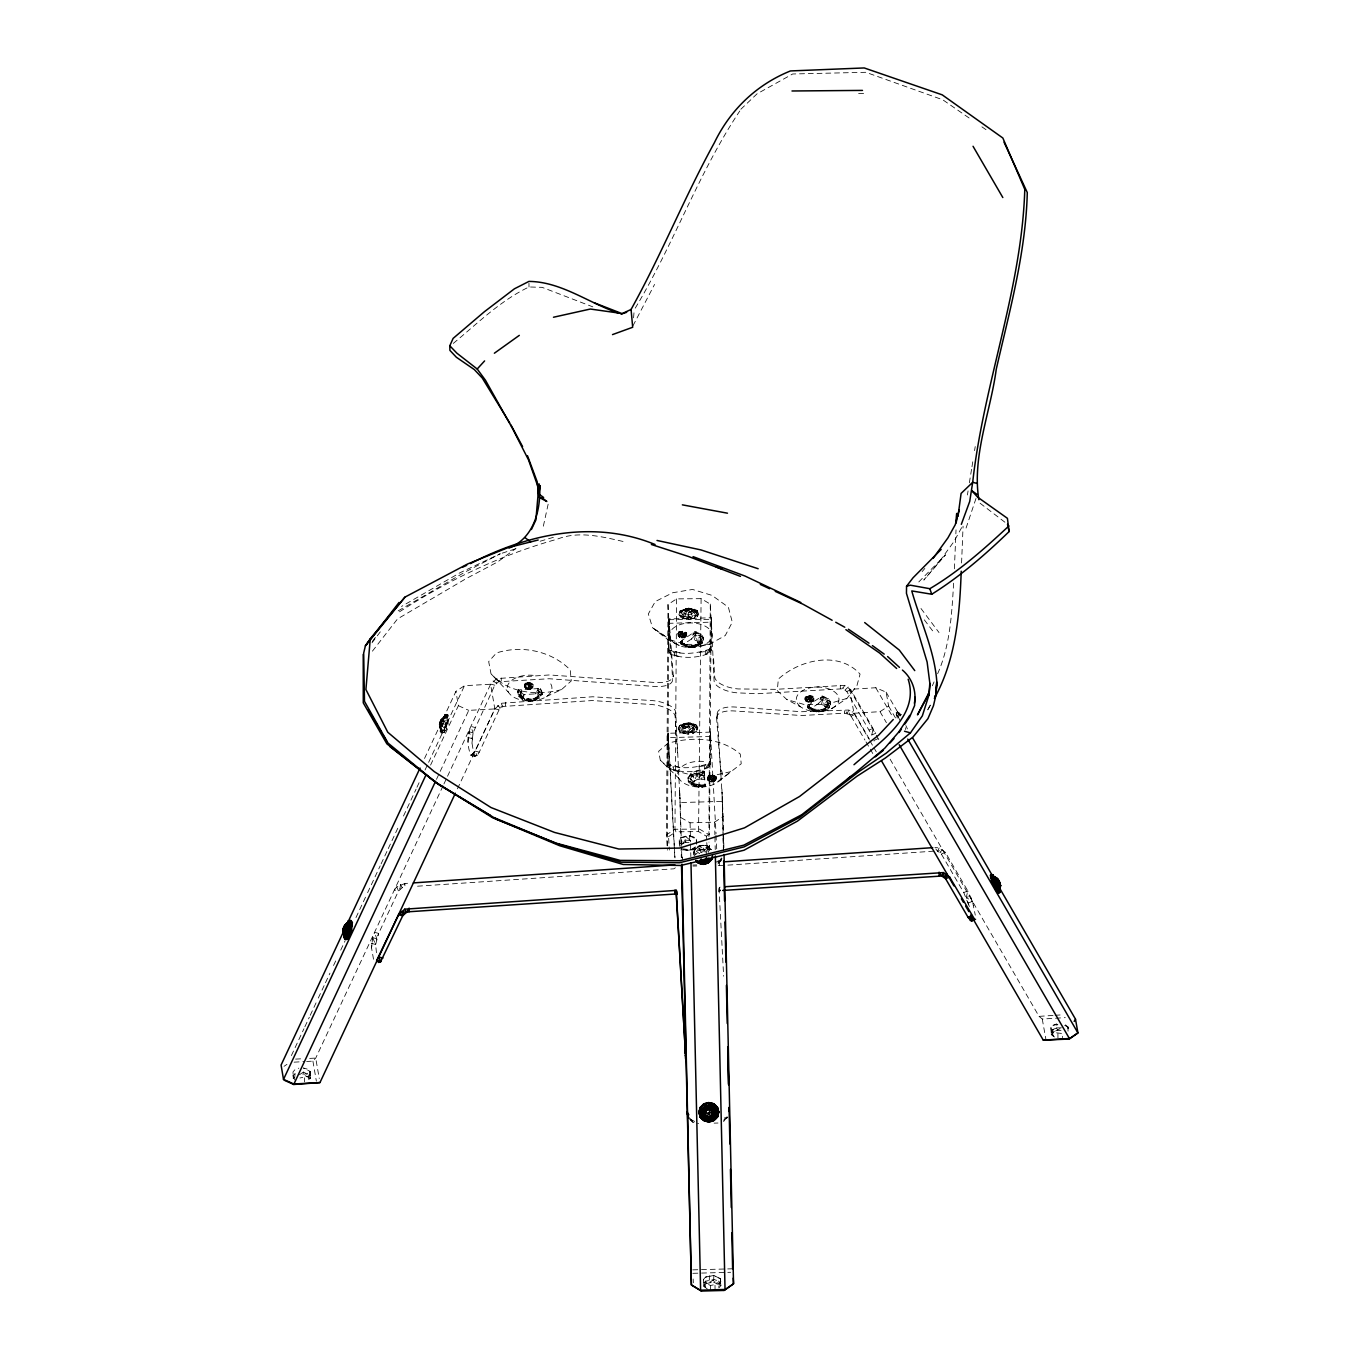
<?xml version="1.0" encoding="UTF-8"?>
<svg xmlns="http://www.w3.org/2000/svg" width="1359" height="1359" viewBox="0 0 1359 1359"><rect width="100%" height="100%" fill="white"/><g stroke="black" fill="none" stroke-linecap="round" stroke-linejoin="round"><path stroke-width="0.75" stroke-dasharray="5 3.75" d="M527.988 699.07L527.988 700.683L534.325 700.259L539.489 698.016L542.105 694.585L541.46 689.251L540.44 688.418L518.526 689.913L518.442 696.199L522.179 699.206L527.988 700.683L537.552 697.116L539.642 694.381L537.654 688.707L541.46 690.865L542.105 692.971L539.489 696.403L534.325 698.645L527.988 699.07L534.325 700.259L537.552 697.116L539.489 698.016L539.642 694.381L542.105 694.585L541.46 689.251L537.654 690.219L534.936 693.871L524.166 694.602L518.526 691.51L518.526 689.913L524.166 694.602L523.215 698.56L528.855 701.21L535.684 699.647L539.642 694.381L535.684 699.647L528.855 701.21L523.215 698.56L517.796 692.478L518.526 689.913M682.218 641.703L680.366 641.329L685.683 646.442L697.982 644.404L702.212 641.584L703.503 639.511L701.482 634.33L696.725 633.43L693.124 634.466L693.124 632.954L696.725 633.43L703.503 637.898L702.212 643.198L699.97 642.535L695.213 646.969L687.926 647.224L682.218 641.703L680.349 642.926L684.087 643.911L691.272 639.138L693.124 634.466L699.392 636.759L700.989 639.596C699.698 648.872 685.412 650.587 682.218 641.703L682.218 640.191L694.993 631.612L701.482 634.33L703.503 637.898L702.212 643.198C696.369 648.294 687.178 648.277 680.927 643.928L680.366 641.329L682.218 640.191M704.675 779.658L702.314 773.9L691.085 773.033L691.085 774.63L692.92 775.632L693.039 782.054L690.525 778.282L688.283 781.697L690.695 781.255L693.158 784.262L698.475 787.15L705.015 786.012L704.455 772.931L702.875 770.842L704.54 774.579L697.235 774.035L692.92 775.632L690.525 778.282L691.646 784.856L697.252 786.572L703.622 786.402L703.622 784.789L691.646 784.856L688.283 781.697L688.079 777.96L691.085 773.033L696.504 771.012L704.438 771.317L704.675 779.658L698.033 778.877L693.039 782.054L693.158 784.262L695.145 786.131L702.246 787.048L705.015 786.012L705.066 782.682L705.151 785.842L691.646 783.243L688.283 781.697L688.079 776.346L696.504 772.625L704.54 773.067M809.386 706.119L807.535 705.763L812.852 710.859L825.151 708.82L829.381 706.017L830.672 703.928L828.667 698.747L823.894 697.863L820.292 698.883L820.292 697.371L823.894 697.863L830.672 702.331L829.381 707.614L827.138 706.969L822.382 711.386L815.111 711.64L809.386 706.119L807.535 707.359L811.255 708.345L818.458 703.571L820.292 698.883L826.561 701.176L828.158 704.03C826.867 713.305 812.58 715.004 809.386 706.119L809.386 704.608L822.161 696.046L828.667 698.747L830.672 702.331L829.381 707.614C823.554 712.711 814.347 712.711 808.095 708.362L807.535 705.763L809.386 704.608M667.388 845.893L668.832 619.704L667.999 604.5L676.578 598.894L701.108 598.656L710.298 604.092L711.131 619.313L709.466 834.936M679.789 795.898L679.636 790.292M684.24 637.524L685.497 636.386L684.885 631.612L678.617 632.224L684.24 637.524L679.806 637.32L678.617 632.224L682.694 631.171L682.575 634.5L677.903 635.112L678.617 632.224L682.694 631.171L686.414 632.581L686.754 635.519L684.953 637.235L686.414 632.581L678.617 632.224L678.328 636.369L682.082 637.983L685.989 636.708L686.839 633.855L678.617 632.224L678.328 636.369L680.519 637.677L684.24 637.524L684.273 635.893L678.617 632.224L677.903 635.112L680.519 637.677L685.989 636.708L679.772 635.672L677.835 633.43L678.328 636.369L686.754 635.519L684.851 633.311L680.417 633.107L678.668 633.923L679.449 636.98M721.935 789.137L723.039 836.108M806.634 701.414L805.853 698.356L807.569 695.825L807.603 697.541L809.76 698.917L809.862 695.587L805.021 697.863L805.496 700.785L807.705 702.093L813.158 701.142L813.582 697.014L809.862 695.587L805.802 696.657L805.089 699.545L809.149 702.178L811.408 701.957L811.442 700.31L805.802 696.657L805.496 700.785L810.864 702.246L813.158 701.142L814.007 698.271L805.802 696.657L805.089 699.545L811.306 699.222L812.121 701.652L813.158 701.142L806.957 700.106L805.021 697.863L805.496 700.785L812.665 700.802L813.922 699.953L813.582 697.014L805.802 696.657L806.991 701.754L809.251 702.399L811.408 701.957L805.802 696.657L812.07 696.029L812.376 699.919L814.007 698.271M667.999 604.5L666.454 834.834L667.354 850.122M710.502 732.348L710.315 764.488L708.769 767.41C696.98 772.642 681.555 773.169 669.545 768.481L668.033 765.644L668.101 733.282L710.4 732.127L716.04 833.696M677.462 752.835L675.117 716.448A21.166 9.02 9.3 0 0 651.522 704.523L592.354 700.548L502.83 706.459L499.059 709.84L479.251 752.173L477.026 755.723L475.072 756.538L473.934 754.381L471.981 743.084L473.068 732.841L494.795 685.174L498.566 681.776L549.155 678.736L654.358 686.431A21.166 9.02 9.3 0 0 672.603 679.551L673.266 675.61L668.951 618.94L669.087 623.305L711.386 622.15L711.335 618.005L711.521 623.424L711.25 617.784L711.165 650.146L709.602 653.067C697.83 658.3 682.405 658.826 670.395 654.138L668.866 651.301L668.951 618.94L711.25 617.784L714.087 681.012A21.166 9.02 9.3 0 0 737.58 692.886L758.186 693.685L842.971 688.775L846.793 691.493L871.748 735.015L875.74 733.282L850.785 689.76L844.568 685.344L775.7 689.336L738.226 688.945A21.166 9.02 9.3 0 1 714.732 677.071L713.543 657.926M676.578 598.894L674.964 829.262L675.95 831.81L698.543 831.589L706.425 836.261L707.156 849.681L709.347 849.732L709.398 843.378M701.108 598.656L698.543 831.589M710.298 604.092L708.871 840.168M540.423 690.015L540.44 688.418M527.428 687.348L533.068 685.802L527.751 682.49L527.751 689.217L532.949 687.45L533.153 684.494L527.751 682.49L524.438 684.138L525.457 688.266L530.842 688.894L531.828 686.873L527.751 682.49L524.438 684.138L525.457 688.266L529.704 689.081L527.751 682.49L524.353 685.446L527.411 688.979L524.387 687.11L525.678 683.067L526.511 686.21L530.842 688.894L532.949 687.45L533.153 684.494L527.751 682.49L524.472 685.819L525.457 688.266L527.751 682.49L532.065 683.322L530.842 688.894L529.381 689.285L525.44 686.618M527.751 682.49L527.971 685.802L531.777 687.212L530.842 688.894M669.223 624.579L669.172 620.995L672.603 679.551M710.587 736.629L710.621 734.2L710.672 737.767L710.4 732.127M715.598 779.047L713.815 779.845L713.747 781.493L711.487 781.663L716.414 777.841L707.818 778.537L707.869 780.185L711.504 780.032L711.572 781.884L715.514 780.695L716.023 776.567L712.337 775.055L708.243 776.04L707.478 778.928L710.027 781.544L715.514 780.695L716.414 777.841L714.528 775.547L713.696 778.724L708.702 779.93L711.572 781.884L709.33 781.187L707.427 777.246L716.414 777.841L715.514 780.695L713.696 778.724L715.921 778.248L716.023 776.567L716.312 779.522L713.186 781.765L709.33 781.187L716.414 777.841L712.337 775.055L712.15 778.384L716.312 779.522L714.528 775.547M693.124 634.466L694.976 633.226L694.993 631.612M820.292 698.883L822.144 697.643L822.161 696.046M898.367 715.123L898.384 713.628L900.83 714.392L898.384 713.628L900.813 715.564M905.672 729.63L905.706 727.761M697.269 610.497L697.201 616.799L693.566 618.651L683.747 618.821L680.196 617.071L678.939 614.625L680.264 610.769L688.826 608.169L697.269 610.497L698.577 614.302L697.201 616.799L698.526 612.943L693.566 618.651L693.532 617.292L697.167 615.44L683.747 618.821L683.713 617.445L678.939 614.625L680.264 610.769L688.826 608.169L697.269 610.497L698.577 614.302M674.811 857.223L668.101 733.282L668.033 765.644M961.577 563.017L963.072 526.188M954.392 568.809L956.023 529.857M953.61 583.181C951.81 613.775 950.145 645.831 937.455 674.166M633.583 317.819L634.194 309.903M691.782 645.712L691.629 647.665L699.97 642.535L697.982 646.018L685.683 644.829L680.927 642.314L680.927 643.928L686.805 645.117L687.926 647.224L691.782 645.712L691.935 647.19L696.589 644.778L697.982 646.018L697.982 644.404L702.212 643.198L700.989 639.596L703.503 639.511L699.392 636.759L697.286 641.006L698.475 643.13L697.711 645.304L700.989 639.596L695.213 646.969L696.589 644.778M823.775 709.194L822.382 711.386L828.158 704.03L824.896 709.721L825.66 707.546L824.471 705.44L826.561 701.176L830.672 703.928L828.158 704.03L829.381 707.614L825.151 708.82L825.151 710.434L823.775 709.194L819.103 711.623L818.95 710.145L815.111 711.64L813.99 709.534L810.185 707.546L808.095 708.362L808.095 706.748L812.852 709.245L819.103 710.01L818.798 712.099L827.138 706.969L825.151 710.434L808.095 708.362L807.535 705.763M681.012 845.689L681.335 841.578L685.14 840.1L692.444 840.711M719.047 891.623L719.438 887.393L720.491 887.036L720.542 890.621L719.047 891.623L719.438 887.393L720.542 890.621M722.359 801.181L722.241 796.68M702.314 773.9L698.033 778.877L696.504 771.012L702.875 772.439L701.805 778.775L694.823 780.083L693.158 784.262L690.525 778.282L688.079 777.96L688.283 780.1L691.646 783.243L691.646 784.856L693.362 783.769L698.475 787.15L697.83 785.145L703.622 786.402L705.134 784.228L702.909 785.009L702.246 787.048L697.83 785.145L697.252 786.572L690.695 781.255L695.145 786.131L693.362 783.769M373.504 959.233L371.551 947.919L372.638 937.676L374.574 932.342L378.651 933.395L398.459 891.079L402.23 887.682L404.914 887.053L404.88 883.486L409.11 883.197M475.072 756.538L470.978 755.468C467.054 746.448 467.088 735.542 470.91 726.419L475.004 727.49M471.981 743.084L473.068 732.841L470.91 726.419M303.04 1074.612L303.414 1072.081L310.073 1075.445L310.362 1078.078L308.34 1080.456L308.374 1077.313L303.04 1074.612L307.525 1073.253L306.336 1075.547L310.073 1075.445L310.022 1071.351L307.474 1069.142L303.363 1067.987L310.022 1071.351L310.362 1078.078L308.612 1079.42M705.508 1277.103L713.883 1275.455L713.543 1282.098L706.833 1283.423L705.219 1285.308L705.457 1287.432L703.826 1286.209L703.486 1279.482L705.508 1277.103L713.883 1275.455L720.525 1278.819L720.882 1285.563L718.86 1287.924L718.877 1284.799L713.543 1282.098L718.028 1280.722L720.576 1282.93L720.882 1285.563L719.115 1286.905M967.421 494.965L968.067 490.939M969.358 482.87L971.634 468.753M971.974 466.732L973.265 458.679M974.573 450.61L975.218 446.567M721.017 774.851L716.567 717.875L717.212 713.934A21.166 9.02 9.3 0 1 735.474 707.054L801.674 711.725L848.831 710.027L855.049 714.443L871.051 741.963M709.33 781.187L707.869 780.185L708.973 780.83L710.027 775.242L716.414 777.841L709.313 779.556M293.272 1074.629L293.323 1078.74L292.983 1071.996L295.005 1069.618L298.81 1068.157M679.279 839.845L679.313 843.956L681.335 841.578L682.626 843.786L689.709 839.93L689.676 835.836L681.301 837.484L679.279 839.845L679.619 846.589M439.28 724.5L441.097 719.387L445.82 716.193L445.905 724.568L441.743 731.278C437.156 726.606 439.467 717.858 445.82 716.193L442.541 717.807L439.653 722.512L441.658 722.903L444.478 716.788L440.316 720.644L441.743 731.278L439.28 724.5L442.949 719.234L441.335 719.743L439.772 728.067L441.658 722.903L439.28 726.063L440.945 729.851L440.911 726.793L439.28 724.5L441.777 719.081L443.595 717.348L446.601 717.62L441.097 719.387L443.595 717.348L446.635 720.678L442.202 721.374L440.384 729.188L442.626 726.793L444.206 718.469L447.757 714.63L448.759 716.414L447.875 725.145L446.228 729.732L442.643 733.571L440.18 731.414L441.063 722.682L444.614 715.004L447.757 714.63L444.614 715.004L441.063 722.682L440.18 731.414L444.308 732.824L447.332 719.879L446.296 714.239L448.759 716.414L444.614 715.004L446.075 715.378L442.711 718.079L444.172 718.469L440.146 727.558L441.607 727.931L441.182 733.197L444.767 729.358L446.228 729.732L447.298 716.04L448.793 720.27L447.332 719.879L447.875 725.145L446.415 724.755L442.643 733.571L440.18 731.414L442.524 723.056L441.063 722.682L444.172 718.469L442.185 719.811L442.202 721.374L443.663 723.922L445.905 724.568L444.24 720.865L441.777 719.081L440.316 720.644M371.551 947.919L372.638 937.676L376.732 938.746L378.651 933.395L375.628 944.454L376.63 954.63M371.534 943.384L375.628 944.454L376.732 938.746L374.574 932.342M467.904 742.014L468.974 731.771L473.068 732.841M711.012 646.323L709.602 653.067L709.466 649.245L711.012 646.323L711.165 650.146L705.406 655.276L705.253 651.471L709.466 649.245L705.406 655.276M710.179 760.683L708.769 767.41L708.617 763.588L710.179 760.683L710.315 764.488L704.557 769.619L704.404 765.813L708.617 763.588L704.557 769.619M543.345 526.188L548.577 502.235M871.748 735.015L873.208 728.305L869.216 730.021M695.604 634.772L694.466 639.528L698.475 643.13L699.392 636.759L701.482 635.944L695.604 634.772L691.272 639.138L697.286 641.006L695.604 634.772L696.725 631.833L694.976 633.226M822.773 699.189L821.634 703.945L825.66 707.546L826.561 701.176L828.667 700.361L822.773 699.189L818.458 703.571L824.471 705.44L822.773 699.189L823.894 696.25L822.144 697.643M976 498.43L965.536 529.636M682.167 848.78L690.848 849.783L694.653 848.305L696.674 845.927L690.253 850.36L683.288 849.562M693.328 854.981L694.551 849.817L698.101 846.283L703.011 844.924L707.92 846.113L711.589 849.936L703.045 845.298L698.101 846.283L694.585 850.207L693.294 854.607L694.551 849.817L698.152 846.657L703.045 845.298L707.971 846.504L711.589 849.936C707.58 843.124 699.97 844.618 694.585 850.207L694.67 857.835M539.132 691.408L534.936 693.871L536.839 695.4L535.684 699.647L537.552 697.116L532.609 700.955L533.441 698.883L528.855 701.21L528.396 699.222L525.423 700.344L523.759 698.05L518.442 696.199L517.796 690.865L518.442 694.585L522.179 699.206L533.441 698.883L534.325 700.259L534.325 698.645L539.489 698.016L539.489 696.403L542.105 694.585L539.132 691.408L537.23 697.609L536.839 695.4L539.132 691.408L541.46 690.865L537.654 690.219M812.665 700.802L813.514 698.696L812.019 697.745L811.306 699.222L812.665 700.802L811.408 701.957M932.359 685.768L934.058 681.895M424.535 758.458L455.911 691.391L464.506 685.683L490.582 684.24L494.829 708.922L456.267 791.329M291.387 1055.569L303.94 1028.746M304.841 1026.826L309.325 1017.245M310.226 1015.326L317.394 1000.003M318.295 998.084L324.58 984.663M325.481 982.744L329.965 973.163M333.55 965.502L336.234 959.743M340.718 950.162L345.203 940.581M355.973 917.58L366.726 894.579M367.626 892.676L380.18 865.836M381.081 863.916L387.366 850.496M388.266 848.594L399.019 825.592M403.504 816.012L416.075 789.171M416.958 787.252L419.659 781.51M425.044 770.009L427.728 764.268M428.629 762.348L464.506 685.683M430.582 765.1L458.391 705.695L455.911 691.391M436.477 779.336L468.77 710.366L494.829 708.922M443.051 785.859L315.73 1058.083L312.91 1061.124L306.641 1061.481M443.951 783.939L446.635 778.18M447.536 776.261L490.701 684.104L496.833 678.6L549.461 674.947L655.004 682.49A21.166 9.02 9.3 0 0 673.266 675.61M470.978 755.468L475.174 751.102L477.026 755.723L470.978 755.468L475.174 751.102L494.965 708.786L501.08 703.283L592.643 696.776L652.167 700.581A21.166 9.02 9.3 0 1 675.763 712.507L679.687 793.86M844.568 685.344L842.971 688.775L840.287 684.953L840.338 688.537M939.137 847.914L937.523 851.329L941.345 854.047L963.769 892.591L969.68 907.455L966.3 897.569L967.761 890.875L945.337 852.331L939.137 847.914L934.856 847.523M688.741 608.39L683.39 610.004L686.686 608.594L690.593 612.009L688.605 614.557L683.322 613.096L682.524 611.567L685.666 608.849L688.809 609.206L688.673 608.288L694.024 609.834L694.806 611.363L693.956 612.926L684.732 616.595L688.622 617.071L695.451 614.998L696.538 613.011L692.631 610.242L690.593 612.009L686.601 612.077L684.732 616.595L680.893 613.266C683.73 606.25 692.478 608.39 697.32 611.873L693.719 608.747L693.769 610.123L683.9 608.917L683.951 610.276L680.264 610.769L680.196 617.071L693.532 617.292L688.639 619.398L688.605 618.039L680.163 615.712L678.905 613.266L684.885 609.8L692.699 609.681L686.686 608.594L683.39 610.004L680.893 613.266L690.593 612.009L692.631 610.242L690.678 608.526L686.601 612.077L681.997 611.278M691.935 724.993L695.842 727.778L691.425 724.007L694.109 726.131L694.738 729.749L691.374 726.012L690.984 728.849L687.926 731.822L687.892 727.065L681.199 729.97L685.972 723.345L689.896 726.759L687.909 729.307L682.626 727.846L682.694 724.772L691.935 724.993L693.26 727.677L691.85 731.244L689.896 726.759L685.904 726.827L684.036 731.363L680.196 728.016C682.592 721.748 693.396 721.408 695.842 727.778L691.85 731.244L684.036 731.363L693.26 727.677L693.328 724.602L689.981 723.294L684.97 723.6L680.196 728.016L689.896 726.759L691.935 724.993L689.981 723.294L685.904 726.827L681.301 726.046M632.988 325.752L654.562 284.422M927.585 709.891L931.323 702.943M961.628 527.632L953.967 541.545L939.052 562.116L923.814 580.072L945.541 554.812L918.038 582.705M531.828 686.873L532.949 687.45L531.709 688.13L533.034 686.176L530.027 684.29L525.695 684.766L527.971 685.802L525.576 687.875L527.751 689.217M718.928 862.269L721.697 857.376M928.112 709.415L931.238 703.928M635.231 308.153C673.724 244.467 698.271 173.069 739.789 110.996M682.626 843.786L685.14 840.1L685.106 836.006L689.709 839.93L689.336 842.478L685.683 842.614L685.14 840.1M709.313 1275.642L709.347 1279.736L706.833 1283.423L705.542 1281.197L713.917 1279.566L718.028 1280.722L716.839 1283.032L720.576 1282.93L720.525 1278.819L713.883 1275.455M1061.379 1027.795L1056.809 1027.965L1052.681 1033.553L1052.936 1035.66L1051.288 1034.437L1050.949 1027.71L1052.97 1025.332L1056.775 1023.871L1057.353 1030.462L1061.005 1030.326M675.389 867.789L673.894 868.809L415.514 886.34M372.4 641.363L376.12 636.352M372.009 642.807L382.049 629.54M521.329 691.34L520.276 692.699L520.803 695.655L523.215 698.56L520.276 692.699L517.796 692.478L521.329 691.34L521.329 689.811M524.166 694.602L522.824 696.352L518.442 696.199L518.442 694.585L527.988 700.683L528.396 699.222L522.179 697.592L522.179 699.206L523.759 698.05M719.013 862.591L722.003 858.65L715.463 862.54M726.691 1117.438L723.701 1121.379L727.795 1117.183L722.903 1120.105M372.417 651.165L397.524 618.923L466.12 578.628L497.717 561.896L515.978 548.407M831.47 708.735L846.912 698.424L856.9 685.802L860.06 674.115C838.622 650.417 799.704 659.608 778.35 679.075L777.28 690.678L786.878 699.562L801.385 707.343A21.336 12.316 0 0 0 837.739 703.486A21.336 12.316 0 0 0 813.769 687.246A21.336 12.316 0 0 0 801.385 707.343M689.981 723.294L692.003 724.432L684.97 723.6L678.209 728.016L679.5 731.822L687.943 734.149L692.869 733.418L696.504 731.55L697.88 729.07L696.572 725.264C694.993 724.415 688.113 721.034 688.113 723.973L696.623 726.623L697.88 729.07L696.572 725.264L688.13 722.937L683.203 723.668L679.568 725.536L678.209 728.016L679.5 731.822L692.835 732.059L696.471 730.191L697.83 727.711L696.504 731.55L696.572 725.264L696.623 726.623L693.022 723.515L693.073 724.874L683.203 723.668L683.254 725.027L679.568 725.536L679.466 730.462L683.016 732.212L683.05 733.571L696.471 730.191L692.869 733.418L692.835 732.059L687.943 734.149L687.909 732.79L678.243 729.375L679.568 725.536L688.13 722.937L693.073 724.874M310.328 1073.984L308.306 1076.345L299.931 1077.993M680.366 641.329L680.927 643.928L683.016 643.13L686.805 645.117L685.683 646.442L685.683 644.829L691.935 647.19L691.935 645.593M693.294 849.171L694.908 847.286M720.831 1281.452L718.809 1283.83L710.434 1285.478L703.775 1282.115L703.486 1279.482M922.132 571.595L924.85 568.436M707.818 778.537L708.973 780.83M310.073 1075.445L308.374 1077.313L310.362 1078.078L310.022 1071.351M720.576 1282.93L718.877 1284.799L720.882 1285.563L720.525 1278.819M717.909 862.846L722.003 858.65M718.011 863.899L722.122 859.72M723.583 1120.309L727.694 1116.13L724.415 1118.066M706.663 853.622L706.204 850.071L703.062 847.235L705.185 852.229L706.986 848.186L708.481 852.229L703.13 849.324L700.072 850.173L695.332 854.947L696.335 851.142L699.172 848.305L703.062 847.235L706.986 848.186L709.874 850.921M707.427 777.246L709.262 779.081L710.536 778.503L712.303 776.77L710.027 775.242M690.848 849.783L686.584 850.496L683.645 849.358M740.859 109.247L757.031 93.839L792.688 73.981L865.819 72.299L942.806 99.802L971.719 119.796M684.953 637.235L686.754 635.519L678.617 632.224M812.121 701.652L813.922 699.953L805.802 696.657M845.23 689.811L848.254 687.025M716.567 717.875A21.166 9.02 9.3 0 1 734.828 710.995L801.368 715.514L844.602 713.22L849.494 714.494L852.518 711.708M546.403 696.572L561.556 689.574L571.256 680.927L570.236 669.885C551.448 650.91 521.669 644.795 496.494 652.949L488.679 661.578L490.99 673.724L508.436 692.224M453.294 343.402C477.468 323.391 500.469 300.611 529.008 286.97L542.122 287.344L592.796 306.845M686.839 633.855L685.191 635.485L684.138 634.806L682.677 632.886L684.885 631.612M533.034 686.176L531.777 687.212L529.619 685.87L524.387 687.11M682.694 631.171L680.417 633.107L680.961 634.653L684.138 634.806L685.497 636.386M809.862 695.587L805.853 698.356L811.306 699.222L809.862 697.303L807.603 697.541L808.129 699.087L806.329 700.514M706.425 836.261L708.6 834.426L699.375 829.075L674.964 829.262L666.454 834.834L668.577 836.634L669.308 850.038M679.16 636.097L680.961 634.653L678.668 633.923L680.4 631.391L680.417 633.107L684.138 634.806L686.414 632.581M284.031 1066.322L286.97 1064.352M299.388 1074.765L303.414 1072.081M680.893 817.574L690.083 822.807L714.613 822.144L723.192 816.436L722.359 801.402L680.061 802.54L681.606 849.307M1060.037 1028.678L1054.312 1031.651L1053.004 1029.426L1056.809 1027.965M713.917 1279.566L709.891 1282.233L709.347 1279.736M668.577 836.634L675.95 831.81M853.945 713.271L880.02 711.657L888.616 706.051L886.136 692.173L875.757 687.739L849.698 689.353L853.945 713.271L868.843 738.99M398.187 610.87L464.574 572.326L500.248 553.776L460.157 572.666L401.517 606.454M399.512 611.805C448.453 580.055 501.063 554.846 557.275 539.149C579.376 530.469 602.818 536.941 624.953 541.884M809.862 697.303L812.07 696.029M700.531 646.204L709.517 644.285L725.264 635.536L732.297 622.218L728.39 607.218L711.997 595.378L692.546 589.449L672.756 592.728L655.242 601.561L648.328 613.945L652.558 627.739L666.827 638.883L679.211 645.593A21.336 12.316 0 0 0 712.099 635.859A21.336 12.316 0 0 0 681.029 624.291A21.336 12.316 0 0 0 679.211 645.593L652.558 627.739L671.788 640.87M712.15 778.384L714.46 777.246L715.921 778.248L714.46 781.187L709.262 779.081M532.065 683.322L529.619 685.87L527.734 684.206L530.078 682.592L531.012 686.38L533.153 684.494M812.019 697.745L813.582 697.014M684.273 635.893L686.057 635.061M811.442 700.31L813.226 699.477M712.303 776.77L707.478 778.928L708.702 779.93L708.243 776.04L716.414 777.841M899.913 720.406L896.176 712.422L898.707 712.32L899.182 715.7L897.603 711.793L898.639 717.433L897.212 718.062L896.176 712.422L898.707 712.32L900.609 715.072M846.793 691.493L850.785 689.76M849.494 714.494L851.057 716.176L855.049 714.443L849.494 714.494L848.831 710.027L847.235 713.458L844.551 709.636L844.602 713.22M877.897 738.718L873.905 740.451L874.703 743.407M941.345 854.047L945.337 852.331L939.799 852.365L942.806 849.596L937.523 851.329L935.739 848.797M963.769 892.591L967.761 890.875L972.449 901.289L975.286 915.151M968.457 903.005L972.449 901.289L966.3 897.569L970.292 895.853L973.673 905.723M686.805 645.117L685.106 645.746L684.087 643.911M684.494 724.109L682.694 724.772L688.113 723.973L684.97 723.6M529.381 689.285L531.743 688.52L529.755 687.45M502.184 553.164L516.216 548.611M669.053 624.189L668.917 620.367L668.73 647.479L670.242 650.315C682.371 655.548 697.218 653.322 709.466 649.245M679.449 771.08L669.545 768.481L667.881 761.821L669.392 764.658C681.522 769.907 696.386 767.665 708.617 763.588M540.152 541.222L556.035 536.55M846.912 698.424L827.019 704.251L804.766 704.658L786.878 699.562M703.622 784.789L697.252 786.572L697.252 784.958M701.193 852.28L703.181 851.736L703.13 849.324L699.172 848.305L701.193 852.28L697.846 852.399L696.335 851.142L700.072 850.173L703.181 851.736M561.556 689.574C537.79 696.029 507.926 693.26 490.99 673.724M681.301 837.484L689.676 835.836L693.769 837.008L696.318 839.199L696.623 841.833M1052.97 1025.332L1061.345 1023.684M699.511 652.388L705.253 651.471M698.679 766.731L704.404 765.813M683.951 610.276L688.877 609.528L688.826 608.169L693.769 610.123M683.254 725.027L688.164 724.296L688.13 722.937M711.504 780.032L713.815 779.845M718.198 865.462L725.757 865.292M727.863 865.139L934.89 851.091M890.111 759.154L1039.04 1016.362L1053.106 1015.428M1055.111 1015.309L1063.146 1014.765M1039.04 1016.362L1042.268 1019.046L1065.269 1017.636M294.105 1062.16L304.552 1061.583M295.616 1059.103L301.647 1058.797M309.699 1058.389L315.73 1058.083L319.246 1078.502M1050.949 1027.71L1051.254 1030.343L1053.803 1032.534L1062.483 1033.536L1062.517 1037.63M710.536 736.493L668.237 737.648L668.067 734.709L668.22 738.532M692.835 865.02L696.708 864.919M692.954 866.074L696.827 865.972M714.121 1123.129L717.994 1123.027M692.733 1269.867L732.62 1268.796M692.818 1273.315L730.666 1272.279M690.593 612.009L692.546 616.476L693.956 612.926L692.071 611.244L691.68 614.081L688.622 617.071L688.588 612.314L681.895 615.202L685.157 611.363L684.647 610.361L692.631 610.242L695.451 614.998L694.806 611.363L692.122 609.24L695.536 611.074L696.538 613.011L694.024 609.834L690.678 608.526L692.631 610.242M668.832 619.704L711.131 619.313M681.929 849.919L709.347 849.732L708.973 842.07M709.517 644.285L685.649 644.37L666.827 638.883M858.616 93.431L864.834 93.516M688.673 608.288L695.536 611.074M687.977 723.056L694.84 725.825M524.472 685.819L526.511 686.21M718.147 861.895L719.37 862.15L719.421 865.717M690.015 1119.578L692.869 1122.211L698.628 1123.553M490.701 684.104L494.795 685.174M499.059 709.84L494.965 708.786L500.554 707.869L497.394 705.576L502.83 706.459L501.08 703.283M467.887 737.478L471.964 738.549L468.974 731.771M475.174 751.102L479.251 752.173M472.932 754.653L477.026 755.723L473.934 754.381M680.146 652.915L670.242 650.315L670.395 654.138L680.298 656.737M679.296 767.257L669.392 764.658L669.545 768.481L673.571 766.646L673.724 770.468M899.267 714.036L901.527 714.715M443.663 723.922L441.828 723.362L443.068 730.683L439.687 726.793L441.148 725.23L444.597 728.22M458.391 705.695L468.77 710.366M905.875 725.553L907.421 728.917M705.015 786.012L702.909 785.009L703.622 786.402M689.676 835.836L696.318 839.199L696.572 844.245M1064.675 1025.366L1068.004 1027.047L1068.293 1029.68M690.253 1119.136L695.281 1121.787M981.911 126.846L988.723 131.551M689.964 1119.221L692.869 1122.211M697.846 852.399L699.749 853.724M980.094 503.238L1005.983 523.028M493.13 680.893L496.29 683.186L496.833 678.6L498.566 681.776L501.216 677.58L501.267 681.148M1052.936 1035.66L1051.254 1030.343L1051.288 1034.437L1054.975 1037.41M707.495 1289.181L703.826 1286.209L703.775 1282.115L705.457 1287.432M1065.456 1024.856L1068.004 1027.047L1068.259 1032.11M1051.288 1034.437L1053.837 1036.645M679.568 842.495L682.116 844.686M684.647 610.361L686.601 612.077M683.951 725.128L685.904 726.827M660.321 760.259L670.921 769.721L691.272 774.953L713.9 775.411L731.193 771.572L716.805 782.699L741.216 763.775L740.264 754.075C720.678 737.19 691.748 736.493 667.864 743.305L658.639 751.306L660.321 760.259L678.837 778.35M688.469 1117.2L692.75 1121.158M806.957 700.106L809.149 702.178L809.149 700.531M679.772 635.672L681.98 637.762L681.98 636.114M712.337 775.055L714.46 777.246M898.639 717.433L896.142 714.307L898.707 712.32L900.745 715.836M924.324 619.857L933.123 631.51M920.977 608.475L939.018 632.564M805.428 699.121L806.991 701.754M678.26 634.704L679.806 637.32M851.057 716.176L864.936 740.026M866.006 741.861L869.199 747.365M870.27 749.2L873.463 754.704M886.136 692.173L899.964 716.057M888.616 706.051L897.11 720.746M875.757 687.739L892.795 717.11M880.02 711.657L886.408 722.682M849.698 689.353L875.23 733.435M876.283 735.27L879.477 740.791M869.913 740.825L876.283 751.833M811.255 708.345L812.291 710.162L813.99 709.534L812.852 710.859L812.852 709.245L819.103 711.623L819.103 710.01M294.954 1079.946L293.017 1076.09L292.983 1071.996M372.638 937.676L375.628 944.454M669.087 623.305L669.053 619.16M682.779 859.72L681.131 854.199L682.235 857.886M710.027 776.957L710.536 778.503M441.777 719.081L442.202 721.374M1042.268 1019.046L1046.09 1040.467M312.91 1061.124L316.375 1081.203M680.061 802.337L679.942 797.835L681.301 857.529M717.212 713.934L721.986 792.705M693.141 1278.989L693.345 1282.777M715.972 835.156L716.771 849.97M718.996 888.056L723.634 976.187M674.302 845.196L668.322 735.338L668.373 738.922M674.421 847.32L674.998 857.886M668.951 618.94L669.138 623.441M674.574 656.125L674.421 652.303L670.395 654.138L668.73 647.479L668.866 651.301M722.088 792.45L722.173 797.359M668.101 733.282L668.288 737.784L668.203 733.503M723.192 816.436L723.888 848.152M722.359 801.402L723.481 851.991M723.09 838.231L723.379 850.938M714.613 822.144L714.885 834.817M714.936 836.94L715.225 849.63M690.083 822.807L690.508 841.833M690.559 843.956L690.848 856.646M681.657 851.413L681.793 857.767M719.438 887.393L719.489 890.977M704.438 771.317L704.455 772.931M528.957 283.267L529.008 286.97M505.48 702.263L505.514 705.831M1068.004 1027.047L1068.038 1031.158M1057.914 1033.706L1057.948 1037.8M715.004 1285.308L715.055 1289.402M710.434 1285.478L710.485 1289.572M696.318 839.199L696.369 843.293M304.501 1077.823L304.552 1081.917M550.752 683.9A22.356 12.91 0 0 1 533.017 700.819A22.356 12.91 0 0 1 507.247 687.807A22.356 12.91 0 0 1 533.934 675.406M721.153 770.043A22.356 12.91 0 0 1 703.401 786.946A22.356 12.91 0 0 1 677.648 773.917A22.356 12.91 0 0 1 704.336 761.533M295.039 1073.729L294.716 1077.84L293.017 1076.09L295.039 1073.729M705.542 1281.197L705.219 1285.308L703.52 1283.575L705.542 1281.197M1053.004 1029.426L1052.681 1033.553L1050.983 1031.804L1053.004 1029.426M400.48 884.505L399.954 889.092L396.794 886.798L394.365 890.009L398.459 891.079L396.794 886.798L404.88 883.486L402.23 887.682L400.48 884.505M697.235 774.035L694.823 780.083L692.92 775.632L688.079 777.96L691.085 774.63L697.235 774.035M679.874 798.497L679.789 793.605L679.874 798.497"/><path stroke-width="1.5" d="M619.126 313.317C589.076 303.312 561.369 281.653 528.94 281.415L514.432 288.788L484.365 311.738L453.108 338.408L449.795 345.781L456.879 353.17L477.196 369.002L485.486 380.282L512.802 429.053L528.566 460.005L537.586 485.605L539.693 485.469C540.831 509.897 534.223 537.858 509.098 548.034M978.854 499.687C971.821 456.267 990.575 412.032 996.249 369.257C1009.567 311.007 1025.824 252.672 1027.285 192.536L1004.012 142.151M685.463 1053.361L676.187 890.383L404.744 909.188L398.629 914.692L376.596 960.575L380.673 961.628L402.723 915.762L406.477 912.365L409.178 911.736L676.238 893.95L685.463 1053.361L685.327 1047.755L685.378 1051.339M701.261 859.007L699.307 861.453L703.215 862.404L703.266 859.5L707.122 861.334L709.959 858.514L705.253 858.939L706.306 860.4L709.959 858.514M941.158 549.427L913.027 577.796L906.555 586.239L906.453 593.322L927.127 662.071L930.015 684.579L928.961 694.976L922.353 715.853L910.445 732.875L886.255 753.107L858.956 771.623L799.449 817.557L744.053 846.912L679.551 862.744L621.063 862.184L556.85 843.718L494.081 817.608M997.217 878.577L1000.513 885.83L999.103 890.604L994.992 884.59L992.682 876.402C998.78 877.133 1003.044 885.49 998.219 890.196L1000.156 888.31L1000.513 885.083L999.103 890.604L999.324 881.651L996.81 882.416L992.682 876.402L1000.088 883.537L1000.513 885.83L997.217 878.577L993.565 876.81L997.676 878.78L995.077 879.018L995.807 877.489L1000.19 887.138L1000.156 888.31L996.708 887.988L999.273 884.505L997.217 878.577L1000.513 885.83M914.845 697.15L914.607 705.593L909.562 717.212L904.924 723.99M722.648 890.468L941.787 876.011L945.609 878.729L968.033 917.274L971.566 920.994L970.972 914.981M531.369 529.534L535.888 519.936L539.013 483.736M956.362 521.652L956.702 513.447L956.243 522.96M998.44 879.919L999.137 889.109L1000.088 883.537L996.996 879.222L998.287 886.119L1000.088 883.537M961.221 571.222C959.675 614.659 955.836 659.676 934.363 698.441M914.454 703.266C916.679 690.984 911.957 678.073 902.427 670.072M934.618 696.097L935.875 695.417L936.725 682.252L935.875 695.417L933.429 705.814L927.925 718.69L912.942 737.088L885.405 757.982L857.053 776.176L797.529 821.074L744.002 850.224L680.842 865.462L623.203 864.477L559.551 845.689L497.02 819.443L438.872 784.704L389.744 746.482M928.961 694.976L928.146 693.702L927.755 694.602L928.961 694.976L929.811 683.271L930.015 684.579M935.875 695.417L936.81 683.424M538.181 539.999L507.79 547.728L467.547 564.002L404.965 597.111L370.277 638.713L365.911 689.523L387.774 732.246L434.251 771.623L491.007 807.535L554.523 832.421L618.838 849.035L679.602 848.067L744.494 827.852L799.5 796.527L878.627 735.151L893.288 719.489M349.926 920.264L350.962 925.904L347.938 938.848L343.81 937.421L346.324 924.103L349.926 920.264L352.372 922.438L351.488 931.153L347.938 938.848L344.795 939.205L343.776 933.582L348.244 921.011L351.386 920.638L346.324 924.103L350.265 926.685L348.227 934.245L345.356 937.285C340.786 932.631 343.012 923.814 349.433 922.2L350.265 926.685L345.815 927.399L342.893 930.524L345.356 937.285L343.946 926.668L349.433 922.2L346.171 923.831L343.266 928.537L345.271 928.927L348.108 922.795L343.946 926.668L342.893 930.524L344.574 935.875L345.271 928.927L342.91 932.087L343.385 934.092L344.54 932.801L343.368 931.679L344.965 925.751L346.579 925.258L342.893 930.524M685.615 1055.297L685.734 1059.799L685.615 1055.297L685.632 1058.746M727.846 1054.822L727.778 1049.912L728.594 1084.057M957.993 516.369L961.102 493.419L972.687 482.326C983.61 383.561 1021.747 289.229 1024.788 189.36L1002.84 138.006L942.212 94.841L864.239 67.95L790.462 70.94C756.555 84.615 730.31 109.807 714.409 142.661C684.443 197.174 661.289 255.101 631.069 309.444L632.682 327.264L612.501 334.603M347.836 924.477L345.798 925.836L347.853 926.889L349.518 930.575L345.441 929.386L346.698 936.691L343.317 932.818L345.407 925.105L344.014 935.213L345.05 934.737L347.275 929.93L347.836 924.477L347.208 923.356L344.71 925.411L350.231 923.627L347.208 923.356L343.946 926.668M543.634 497.479L538.691 493.946L540.287 485.69M420.05 768.039L281.075 1065.065L283.504 1079.386L284.829 1080.473L293.731 1084.482L435.576 781.255M696.403 860.655L703.249 864.358L711.657 859.075L708.09 862.625L703.198 863.984L698.271 862.778L695.893 860.757L698.322 863.169L703.249 864.358L708.141 863.016L711.691 859.466L712.507 856.017M711.691 859.466L712.541 856.272M710.961 1116.554L712.812 1118.95L708.956 1118.848L708.973 1117.098L712.014 1118.015L715.649 1116.113L712.405 1115.11L715.038 1112.8L715.581 1108.536L712.371 1111.22L711.912 1107.687L708.769 1104.85L708.888 1109.335L705.78 1107.789L702.042 1108.74L705.44 1111.339L702.756 1112.987L702.11 1116.334L705.491 1115.212L705.882 1118.1L708.922 1120.02L704.93 1113.293L706.901 1109.895L708.888 1109.335L712.371 1111.22L712.405 1115.11L708.973 1117.098L705.491 1115.212L704.93 1113.293L706.901 1109.895L704.862 1105.92L708.769 1104.85L712.677 1105.801L715.581 1108.536L716.669 1112.308L715.649 1116.113L712.812 1118.95L708.922 1120.02L704.998 1119.069L702.11 1116.334L701.023 1112.562L702.042 1108.74L704.862 1105.92L711.912 1107.687L714.171 1109.827L714.239 1115.79L708.956 1118.848L703.605 1115.96L703.554 1109.997L708.837 1106.939L712.931 1113.157L710.961 1116.554L706.969 1116.605L704.998 1119.069L703.605 1115.96L704.93 1113.293L716.669 1112.308L714.239 1115.79L710.961 1116.554L708.922 1113.225M959.165 510.135L955.241 524.727L947.953 537.841L933.106 558.362M343.317 932.818L345.815 927.399L345.407 925.105M991.577 875.706L991.9 874.567L993.004 875.077L997.064 882.127L1000.003 890.536L999.969 892.404L998.542 893.033L995.535 889.754L991.492 880.836L990.473 875.196L991.9 874.567L994.788 884.845L999.969 892.404L997.421 892.523L1000.003 890.536L997.064 882.127L993.004 875.077L990.473 875.196L998.848 891.895L995.535 889.754L996.962 889.126L993.361 885.473L994.788 884.845L991.492 880.836L992.919 880.207L990.439 877.065L993.004 875.077M961.323 524.353L969.731 501.403L972.687 482.326L977.053 483.396M676.799 891.062L676.85 894.63L676.187 890.383L675.015 893.695L674.964 890.128M712.931 1113.157L714.171 1109.827L712.677 1105.801L706.969 1116.605M426.097 774.681L283.504 1079.386L293.833 1084.006L319.96 1082.579L455.367 793.231M927.484 695.502L917.478 714.885L928.112 695.434M1074.171 1021.441L1075.496 1019.165L912.738 738.107M970.955 915.27L1043.27 1040.128L1069.074 1039.057L1077.925 1032.925L1075.496 1019.165M402.723 915.762L398.629 914.692L404.218 913.775L401.058 911.481L406.477 912.365L409.144 908.169L409.178 911.736M909.749 715.327L898.758 731.991L884.777 748.197L855.677 772.558L801.793 814.704L743.781 845.162L679.891 860.74L620.18 860.4L556.392 843.226L492.807 817.88L435.271 782.003L387.995 743.05L364.484 701.329L363.685 653.05L365.401 645.814L370.277 638.713M899.114 732.484L901.442 729.087M346.766 925.887L344.693 928.69L346.154 929.08L343.776 933.582L345.237 933.956M399.087 602.411L365.401 645.814L404.965 597.111M711.657 859.075C708.617 864.766 699.953 866.176 695.859 860.502M977.019 494.37L971.719 490.65L977.716 497.207L1007.41 518.306L1009.125 531.556C985.496 554.489 959.692 576.811 931.747 594.24L911.77 590.927C920.519 621.963 935.349 651.81 936.997 684.596M889.992 742.982L893.984 738.583M477.196 369.002L484.602 360.916M1008.905 525.933C984.545 548.73 958.588 571.714 929.811 588.702L910.36 585.185L906.555 586.239M681.505 865.989L691.391 1284.934L701.448 1291.05L724.041 1290.438L733.537 1283.796L724.041 854.488M705.253 858.939L706.714 857.495M708.532 858.175L706.306 860.4L700.174 860.502L703.215 862.404L707.122 861.334L703.249 861.249M974.25 918.735L970.258 920.468L972.025 915.541L968.033 917.274L971.566 920.994L974.25 918.735L949.601 877.014L943.401 872.597L724.704 886.747M853.979 764.726C877.625 743.696 920.417 716.991 908.169 679.262M875.247 756.861L883.367 750.304M847.455 779.013L850.785 776.482M494.37 353.221L519.308 335.367M724.041 1290.438L733.537 1283.796L733.197 1278.156M1069.074 1039.057L1077.925 1032.925L907.761 739.109M462.892 567.06L466.698 565.327M470.503 563.594C526.867 534.138 594.138 519.376 655.072 544.517M344.795 939.205L348.397 935.383L349.858 935.756L350.911 922.048L348.244 921.011L349.705 921.385M993.48 878.475L994.907 877.846L997.37 885.643M949.601 877.014L945.609 878.729L947.07 874.279L944.046 877.048L943.401 872.597L941.787 876.011L939.103 872.206L939.154 875.774M971.566 920.994L975.558 919.279M631.069 309.444L621.029 314.116L626.669 312.315M674.896 864.885L413.34 882.908M319.96 1082.579L293.731 1084.482M553.47 317.242L590.333 309.037L621.675 313.453L594.393 302.853M723.6 861.861L932.733 847.659M1043.27 1040.128L1069.397 1038.497L899.182 744.715M710.893 1109.827L703.554 1109.997L701.023 1112.562L704.93 1113.293M791.991 90.985L862.489 90.407M376.664 961.459L380.673 961.628L378.821 957.008L382.915 958.078M997.642 880.87L993.497 880.887L999.273 884.505M682.354 504.852L727.473 513.192M657.009 540.457L701.006 549.936L758.152 568.725M352.372 922.438L350.911 922.048L352.423 926.277L350.962 925.904L351.488 931.153L350.027 930.779L346.256 939.596L343.81 937.421M904.499 731.227L910.445 732.875M538.843 497.173L542.853 498.379L546.828 501.505L538.843 497.173L537.586 485.605M651.386 544.5L688.758 556.578L740.434 576.369M716.125 566.941L721.969 569.081M693.039 556.629L745.021 576.046L800.808 602.496M760.31 584.421L769.636 588.753M775.242 591.352L803.22 604.33L832.133 620.265M835.751 622.252L844.788 627.229M848.407 629.234L869.013 643.164M490.463 815.417L435.967 782.614L386.856 743.815L363.278 702.892L363.227 654.426M845.876 629.659L879.596 653.033L896.651 668.475M872.393 645.61L884.216 654.121M525.05 537.671L530.656 541.935M864.681 622.558L899.284 650.061L914.76 670.616M887.597 656.55L899.454 667.371M701.448 1291.05L691.391 1284.934L681.946 864.103M344.778 931.255L348.227 934.245L345.815 927.399M688.469 1117.2L686.805 1111.679L688.792 1114.839M509.761 423.023L482.258 378.023L474.308 369.563L456.369 357.247L449.897 350.367L449.795 345.781M368.357 710.077L376.919 724.636M379.059 728.288L381.2 731.923M383.34 735.559L386.534 741.029M973.044 146.279L1002.823 197.548M881.6 761.023L953.933 885.881M961.374 898.741L963.497 902.41M965.637 906.079L968.831 911.583M404.744 909.188L406.477 912.365M510.848 424.806L522.586 446.618M527.479 455.707L537.196 481.782L538.691 493.946M929.811 588.702L931.747 594.24M686.805 1111.679L688.588 1118.253M1007.512 524.251L1009.125 531.556M729.103 1110.524L729.222 1111.577L729.12 1107.347M727.914 1054.159L728.033 1058.661M723.668 860.621L724.551 900.796M725.01 921.946L725.893 962.121M726.402 985.394L727.235 1023.463M727.744 1046.719L728.577 1084.788M729.103 1108.061L729.885 1144.006M730.446 1169.386L731.278 1207.455M731.838 1232.834L732.62 1268.796M715.361 855.966L725.027 1289.453L700.615 1290.184L690.984 862.982M676.187 890.383L676.238 893.95M995.111 877.167L999.477 888.005L1000.054 885.626L998.287 886.272L994.992 884.59L998.389 882.755L992.648 877.897L997.2 879.341L995.111 877.167M998.576 891.147L998.542 893.033L1000.003 890.536L998.576 891.147L997.506 887.393L998.933 886.764L998.576 891.147M718.622 1111.9L717.399 1117.064L713.832 1120.614L708.939 1121.973L704.03 1120.767L700.395 1117.336L698.985 1112.223L700.259 1107.432L703.809 1103.882L708.702 1102.54L713.628 1103.729L717.263 1107.16L718.656 1112.291L717.399 1117.064L708.939 1121.973L700.395 1117.336L698.985 1112.223L700.259 1107.432L703.843 1104.272L708.752 1102.913L713.662 1104.103L717.297 1107.534L718.656 1112.291C716.125 1094.895 716.312 1129.312 718.622 1111.9M700.293 1107.806L699.036 1112.596L700.361 1116.962L703.979 1120.394L708.905 1121.6L713.798 1120.241L717.348 1116.69C713.934 1123.027 704.811 1123.4 700.395 1117.336L700.293 1107.806L703.809 1103.882L708.752 1102.913L717.297 1107.534C713.288 1100.722 705.678 1102.217 700.293 1107.806M380.673 961.628L378.736 962.444L377.598 960.286L380.673 961.628M685.548 1055.977L685.48 1051.068L685.548 1055.977"/></g></svg>
